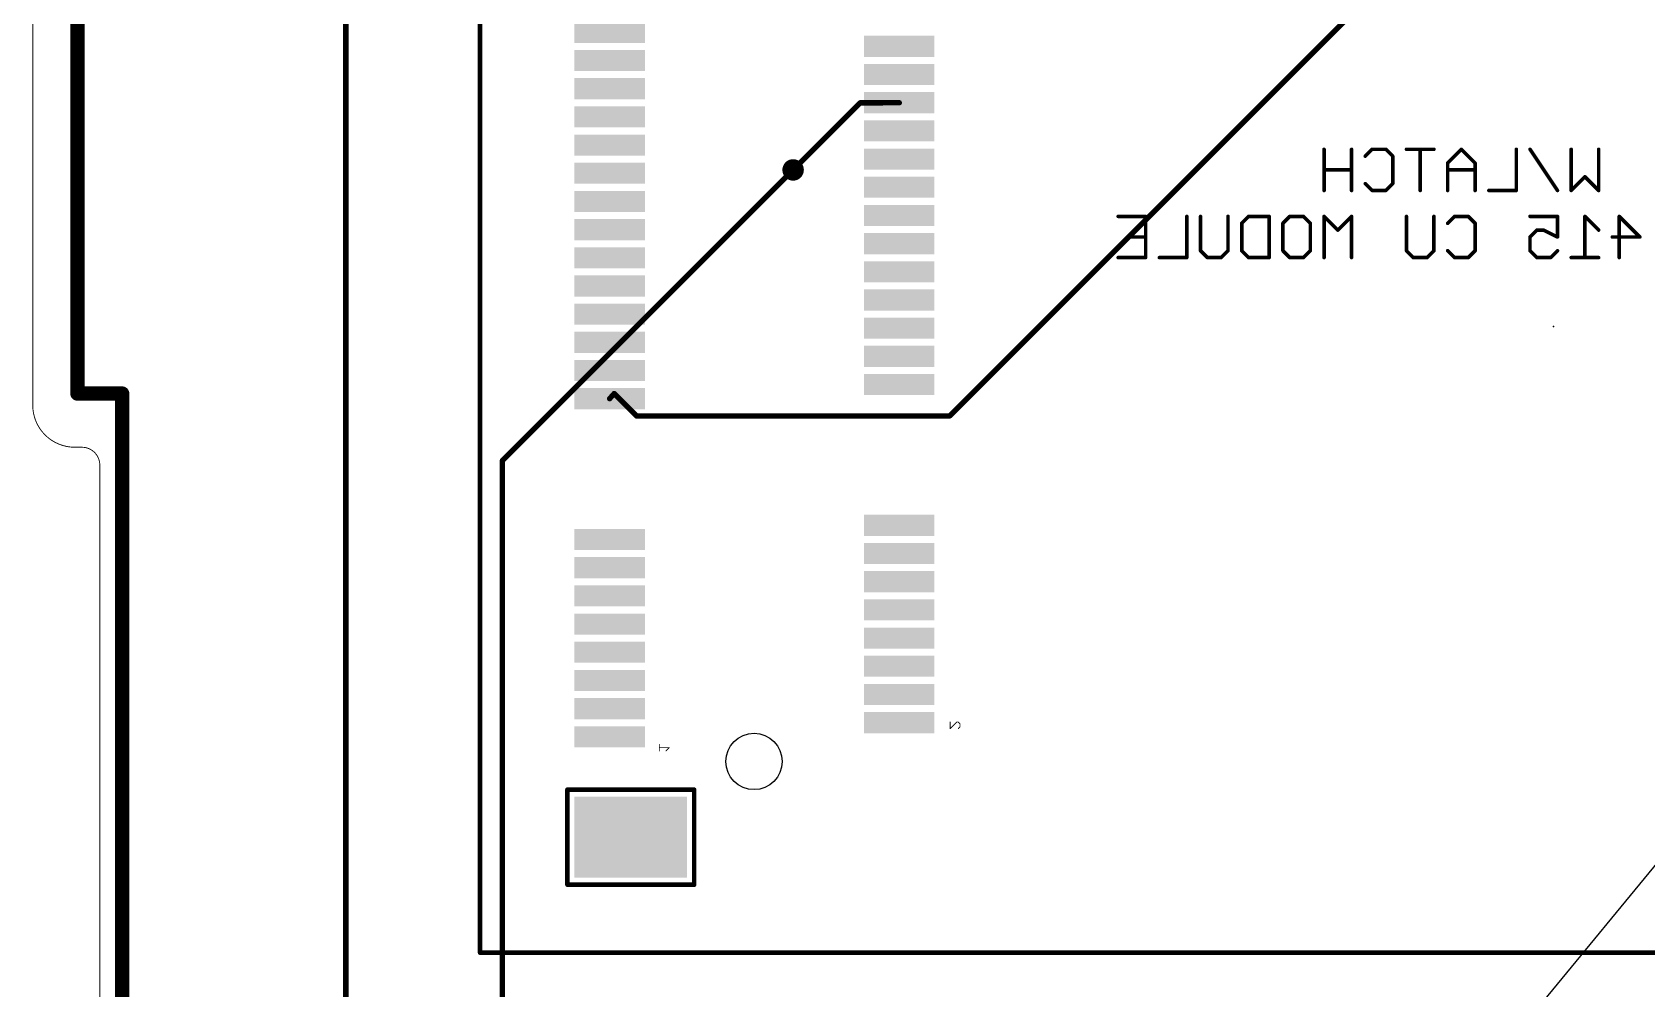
# Model space of a CAD drawing. Extents: x 0 to 90.2, y 0 to 95.9.
# Drawn here: x -0.01 to 45.83, y 41.52 to 68.68 of the extents above; entities that cross this region are included whole.
import ezdxf

# ---------------------------------------------------------------- set-up
doc = ezdxf.new("R2010")
doc.units = 0
for name, color, linetype in [('1', 22, 'CONTINUOUS'), ('16', 175, 'CONTINUOUS'), ('18', 82, 'CONTINUOUS'), ('19', 53, 'CONTINUOUS'), ('20', 7, 'CONTINUOUS'), ('22', 253, 'CONTINUOUS'), ('24', 7, 'CONTINUOUS'), ('40', 175, 'CONTINUOUS'), ('41', 22, 'CONTINUOUS'), ('42', 175, 'CONTINUOUS'), ('44', 253, 'CONTINUOUS')]:
    doc.layers.add(name, color=color, linetype=linetype)

# ---------------------------------------------------------------- blocks, each defined once
blk = doc.blocks.new('RECT')
blk.add_solid([(-0.5, -0.5), (0.5, -0.5), (-0.5, 0.5), (0.5, 0.5)])
blk = doc.blocks.new('ROUNDV')
at = {"const_width": 0.5}
blk.add_lwpolyline([(0, -0.25, 1), (0, 0.25, 1), (0, -0.25)], format="xyb", dxfattribs=at)

msp = doc.modelspace()

# ---------------------------------------------------------------- linework, layer by layer
at = {"layer": '1', "const_width": 0.1524}
for points in [[(8.89, 5.08), (8.89, 90.805)], [(21.59, 64.77), (13.335, 56.515)], [(13.335, 56.515), (13.335, 28.575)]]:
    msp.add_lwpolyline(points, dxfattribs=at)
at = {"layer": '1', "const_width": 0.0762}
for points in [[(21.6169, 64.7431, 1), (21.5631, 64.7969)], [(13.3731, 56.515, 1), (13.2969, 56.515)], [(13.3081, 56.5419, 1), (13.3619, 56.4881)]]:
    msp.add_lwpolyline(points, format="xyb", dxfattribs=at)
at = {"layer": '16', "const_width": 0.1524}
for points in [[(38.1, 69.85), (26.035, 57.785)], [(23.495, 66.675), (21.59, 64.77)], [(24.13, 66.675), (23.495, 66.675)], [(24.13, 66.675), (24.604, 66.6775)], [(16.51, 58.42), (16.38, 58.275)], [(17.145, 57.785), (16.51, 58.42)], [(26.035, 57.785), (17.145, 57.785)]]:
    msp.add_lwpolyline(points, dxfattribs=at)
at = {"layer": '16', "const_width": 0.0762}
for points in [[(23.495, 66.7131, 1), (23.495, 66.6369)], [(23.5219, 66.6481, 1), (23.4681, 66.7019)], [(24.1298, 66.7131, 1), (24.1302, 66.6369)], [(24.13, 66.6369, 1), (24.13, 66.7131)], [(24.6042, 66.6394, 1), (24.6038, 66.7156)], [(21.5631, 64.7969, 1), (21.6169, 64.7431)], [(16.3516, 58.3004, 1), (16.4084, 58.2496)], [(16.5369, 58.4469, 1), (16.4831, 58.3931)], [(16.5384, 58.3946, 1), (16.4816, 58.4454)], [(17.145, 57.8231, 1), (17.145, 57.7469)], [(17.1181, 57.7581, 1), (17.1719, 57.8119)], [(26.0081, 57.8119, 1), (26.0619, 57.7581)], [(26.035, 57.7469, 1), (26.035, 57.8231)]]:
    msp.add_lwpolyline(points, format="xyb", dxfattribs=at)
at = {"layer": '19'}
msp.add_line((27.305, 22.225), (77.47, 83.185), dxfattribs=at)
at = {"layer": '20', "const_width": 0.0254}
for points in [[(0, 58.0898), (0, 94.6912)], [(1.397, 56.896), (1.1938, 56.896)], [(1.905, 56.388), (1.905, 39.497)]]:
    msp.add_lwpolyline(points, dxfattribs=at)
at = {"layer": '20'}
for points, const_width in [([(0.0064, 58.0898, 1), (-0.0064, 58.0898)], 0.0127), ([(-0.0064, 58.0898, 1), (0.0064, 58.0898)], 0.0127), ([(0, 58.0898, 0.4142), (1.1938, 56.896)], 0.0254), ([(1.1938, 56.9023, 1), (1.1938, 56.8897)], 0.0127), ([(1.1938, 56.8897, 1), (1.1938, 56.9023)], 0.0127), ([(1.905, 56.388, 0.4142), (1.397, 56.896)], 0.0254), ([(1.397, 56.9023, 1), (1.397, 56.8897)], 0.0127), ([(1.397, 56.8897, 1), (1.397, 56.9023)], 0.0127), ([(1.9114, 56.388, 1), (1.8986, 56.388)], 0.0127), ([(1.8986, 56.388, 1), (1.9114, 56.388)], 0.0127)]:
    msp.add_lwpolyline(points, format="xyb", dxfattribs=dict(at, const_width=const_width))
msp.add_circle((20.48, 47.975), 0.8, dxfattribs=at)
at = {"layer": '22'}
for points, const_width in [([(12.7, 42.545), (12.7, 78.105)], 0.127), ([(36.6661, 65.3552), (36.6661, 64.1858)], 0.1016), ([(37.4457, 64.1858), (37.4457, 65.3552)], 0.1016), ([(37.8355, 65.1603), (38.0304, 65.3552)], 0.1016), ([(38.0304, 65.3552), (38.4202, 65.3552)], 0.1016), ([(38.4202, 65.3552), (38.6151, 65.1603)], 0.1016), ([(38.6151, 65.1603), (38.6151, 64.3807)], 0.1016), ([(39.7845, 65.3552), (39.0049, 65.3552)], 0.1016), ([(39.3947, 64.1858), (39.3947, 65.3552)], 0.1016), ([(40.5641, 65.3552), (40.1743, 64.9654)], 0.1016), ([(40.9539, 64.9654), (40.5641, 65.3552)], 0.1016), ([(42.1233, 65.3552), (42.1233, 64.1858)], 0.1016), ([(43.2927, 64.1858), (42.5131, 65.3552)], 0.1016), ([(43.6825, 64.1858), (43.6825, 65.3552)], 0.1016), ([(44.4621, 65.3552), (44.4621, 64.1858)], 0.1016), ([(37.4457, 64.7705), (36.6661, 64.7705)], 0.1016), ([(40.1743, 64.9654), (40.1743, 64.1858)], 0.1016), ([(40.9539, 64.7705), (40.1743, 64.7705)], 0.1016), ([(40.9539, 64.1858), (40.9539, 64.9654)], 0.1016), ([(38.0304, 64.1858), (37.8355, 64.3807)], 0.1016), ([(38.4202, 64.1858), (38.0304, 64.1858)], 0.1016), ([(38.6151, 64.3807), (38.4202, 64.1858)], 0.1016), ([(42.1233, 64.1858), (41.3437, 64.1858)], 0.1016), ([(44.0723, 64.5756), (43.6825, 64.1858)], 0.1016), ([(44.4621, 64.1858), (44.0723, 64.5756)], 0.1016), ([(30.8191, 63.4502), (31.5987, 63.4502)], 0.1016), ([(31.5987, 63.4502), (31.5987, 62.2808)], 0.1016), ([(32.7681, 63.4502), (32.7681, 62.2808)], 0.1016), ([(33.1579, 62.4757), (33.1579, 63.4502)], 0.1016), ([(33.9375, 63.4502), (33.9375, 62.4757)], 0.1016), ([(34.3273, 63.2553), (34.5222, 63.4502)], 0.1016), ([(34.3273, 62.4757), (34.3273, 63.2553)], 0.1016), ([(34.5222, 63.4502), (35.1069, 63.4502)], 0.1016), ([(35.1069, 63.4502), (35.1069, 62.2808)], 0.1016), ([(35.4967, 63.2553), (35.6916, 63.4502)], 0.1016), ([(35.4967, 62.4757), (35.4967, 63.2553)], 0.1016), ([(35.6916, 63.4502), (36.0814, 63.4502)], 0.1016), ([(36.0814, 63.4502), (36.2763, 63.2553)], 0.1016), ([(36.2763, 63.2553), (36.2763, 62.4757)], 0.1016), ([(37.0559, 63.0604), (36.6661, 63.4502)], 0.1016), ([(36.6661, 63.4502), (36.6661, 62.2808)], 0.1016), ([(37.4457, 63.4502), (37.0559, 63.0604)], 0.1016), ([(37.4457, 62.2808), (37.4457, 63.4502)], 0.1016), ([(39.0049, 62.4757), (39.0049, 63.4502)], 0.1016), ([(39.7845, 63.4502), (39.7845, 62.4757)], 0.1016), ([(40.1743, 63.2553), (40.3692, 63.4502)], 0.1016), ([(40.3692, 63.4502), (40.759, 63.4502)], 0.1016), ([(40.759, 63.4502), (40.9539, 63.2553)], 0.1016), ([(40.9539, 63.2553), (40.9539, 62.4757)], 0.1016), ([(42.5131, 63.4502), (43.2927, 63.4502)], 0.1016), ([(43.2927, 63.4502), (43.2927, 62.8655)], 0.1016), ([(44.462, 63.0604), (44.0723, 63.4502)], 0.1016), ([(44.0723, 63.4502), (44.0723, 62.2808)], 0.1016), ([(45.0467, 62.2808), (45.0467, 63.4502)], 0.1016), ([(45.0467, 63.4502), (45.6314, 62.8655)], 0.1016), ([(31.5987, 62.8655), (31.2089, 62.8655)], 0.1016), ([(42.708, 63.0604), (42.5131, 62.8655)], 0.1016), ([(42.5131, 62.8655), (42.5131, 62.4757)], 0.1016), ([(42.9029, 63.0604), (42.708, 63.0604)], 0.1016), ([(43.2927, 62.8655), (42.9029, 63.0604)], 0.1016), ([(45.6314, 62.8655), (44.8518, 62.8655)], 0.1016), ([(33.3528, 62.2808), (33.1579, 62.4757)], 0.1016), ([(33.9375, 62.4757), (33.7426, 62.2808)], 0.1016), ([(34.5222, 62.2808), (34.3273, 62.4757)], 0.1016), ([(35.6916, 62.2808), (35.4967, 62.4757)], 0.1016), ([(36.2763, 62.4757), (36.0814, 62.2808)], 0.1016), ([(39.1998, 62.2808), (39.0049, 62.4757)], 0.1016), ([(39.7845, 62.4757), (39.5896, 62.2808)], 0.1016), ([(40.3692, 62.2808), (40.1743, 62.4757)], 0.1016), ([(40.9539, 62.4757), (40.759, 62.2808)], 0.1016), ([(42.5131, 62.4757), (42.708, 62.2808)], 0.1016), ([(43.0978, 62.2808), (43.2927, 62.4757)], 0.1016), ([(31.5987, 62.2808), (30.8191, 62.2808)], 0.1016), ([(32.7681, 62.2808), (31.9885, 62.2808)], 0.1016), ([(33.7426, 62.2808), (33.3528, 62.2808)], 0.1016), ([(35.1069, 62.2808), (34.5222, 62.2808)], 0.1016), ([(36.0814, 62.2808), (35.6916, 62.2808)], 0.1016), ([(39.5896, 62.2808), (39.1998, 62.2808)], 0.1016), ([(40.759, 62.2808), (40.3692, 62.2808)], 0.1016), ([(42.708, 62.2808), (43.0978, 62.2808)], 0.1016), ([(44.462, 62.2808), (43.6825, 62.2808)], 0.1016), ([(26.0477, 49.0941), (26.0477, 48.9077)], 0.0254), ([(26.0477, 48.9077), (26.2341, 49.0941)], 0.0254), ([(26.2341, 49.0941), (26.2807, 49.0941)], 0.0254), ([(26.2807, 49.0941), (26.3273, 49.0475)], 0.0254), ([(26.3273, 49.0475), (26.3273, 48.9543)], 0.0254), ([(26.3273, 48.9543), (26.2807, 48.9077)], 0.0254), ([(17.7927, 48.2727), (17.7927, 48.4591)], 0.0254), ([(18.0723, 48.3659), (17.7927, 48.3659)], 0.0254), ([(17.9791, 48.2727), (18.0723, 48.3659)], 0.0254), ([(77.47, 42.545), (12.7, 42.545)], 0.127)]:
    msp.add_lwpolyline(points, dxfattribs=dict(at, const_width=const_width))
for points, const_width in [([(36.6915, 65.3552, 1), (36.6407, 65.3552)], 0.0508), ([(37.4711, 65.3552, 1), (37.4203, 65.3552)], 0.0508), ([(37.8175, 65.1783, 1), (37.8534, 65.1423)], 0.0508), ([(38.0304, 65.3806, 1), (38.0304, 65.3298)], 0.0508), ([(38.0483, 65.3372, 1), (38.0124, 65.3732)], 0.0508), ([(38.4381, 65.3732, 1), (38.4022, 65.3372)], 0.0508), ([(38.4202, 65.3298, 1), (38.4202, 65.3806)], 0.0508), ([(38.6405, 65.1603, 1), (38.5897, 65.1603)], 0.0508), ([(38.5971, 65.1423, 1), (38.633, 65.1783)], 0.0508), ([(39.0049, 65.3806, 1), (39.0049, 65.3298)], 0.0508), ([(39.4201, 65.3552, 1), (39.3693, 65.3552)], 0.0508), ([(39.7845, 65.3298, 1), (39.7845, 65.3806)], 0.0508), ([(40.582, 65.3732, 1), (40.5461, 65.3372)], 0.0508), ([(40.582, 65.3372, 1), (40.5461, 65.3732)], 0.0508), ([(42.1487, 65.3552, 1), (42.0979, 65.3552)], 0.0508), ([(42.5342, 65.3693, 1), (42.4919, 65.3411)], 0.0508), ([(43.7079, 65.3552, 1), (43.6571, 65.3552)], 0.0508), ([(44.4875, 65.3552, 1), (44.4367, 65.3552)], 0.0508), ([(36.6661, 64.7959, 1), (36.6661, 64.7451)], 0.0508), ([(37.4457, 64.7451, 1), (37.4457, 64.7959)], 0.0508), ([(40.1563, 64.9834, 1), (40.1922, 64.9474)], 0.0508), ([(40.1997, 64.9654, 1), (40.1489, 64.9654)], 0.0508), ([(40.1743, 64.7959, 1), (40.1743, 64.7451)], 0.0508), ([(40.9793, 64.9654, 1), (40.9285, 64.9654)], 0.0508), ([(40.9359, 64.9474, 1), (40.9718, 64.9834)], 0.0508), ([(40.9539, 64.7451, 1), (40.9539, 64.7959)], 0.0508), ([(36.6407, 64.1858, 1), (36.6915, 64.1858)], 0.0508), ([(37.4203, 64.1858, 1), (37.4711, 64.1858)], 0.0508), ([(37.8534, 64.3987, 1), (37.8175, 64.3627)], 0.0508), ([(38.0304, 64.2112, 1), (38.0304, 64.1604)], 0.0508), ([(38.0124, 64.1678, 1), (38.0483, 64.2038)], 0.0508), ([(38.4022, 64.2038, 1), (38.4381, 64.1678)], 0.0508), ([(38.4202, 64.1604, 1), (38.4202, 64.2112)], 0.0508), ([(38.5897, 64.3807, 1), (38.6405, 64.3807)], 0.0508), ([(38.633, 64.3627, 1), (38.5971, 64.3987)], 0.0508), ([(39.3693, 64.1858, 1), (39.4201, 64.1858)], 0.0508), ([(40.1489, 64.1858, 1), (40.1997, 64.1858)], 0.0508), ([(40.9285, 64.1858, 1), (40.9793, 64.1858)], 0.0508), ([(41.3437, 64.2112, 1), (41.3437, 64.1604)], 0.0508), ([(42.0979, 64.1858, 1), (42.1487, 64.1858)], 0.0508), ([(42.1233, 64.1604, 1), (42.1233, 64.2112)], 0.0508), ([(43.2715, 64.1717, 1), (43.3138, 64.1999)], 0.0508), ([(43.6645, 64.2038, 1), (43.7004, 64.1678)], 0.0508), ([(43.6571, 64.1858, 1), (43.7079, 64.1858)], 0.0508), ([(44.0902, 64.5936, 1), (44.0543, 64.5576)], 0.0508), ([(44.0902, 64.5576, 1), (44.0543, 64.5936)], 0.0508), ([(44.4367, 64.1858, 1), (44.4875, 64.1858)], 0.0508), ([(44.4441, 64.1678, 1), (44.48, 64.2038)], 0.0508), ([(30.8191, 63.4756, 1), (30.8191, 63.4248)], 0.0508), ([(31.6241, 63.4502, 1), (31.5733, 63.4502)], 0.0508), ([(31.5987, 63.4248, 1), (31.5987, 63.4756)], 0.0508), ([(32.7935, 63.4502, 1), (32.7427, 63.4502)], 0.0508), ([(33.1833, 63.4502, 1), (33.1325, 63.4502)], 0.0508), ([(33.9629, 63.4502, 1), (33.9121, 63.4502)], 0.0508), ([(34.3093, 63.2733, 1), (34.3452, 63.2373)], 0.0508), ([(34.3527, 63.2553, 1), (34.3019, 63.2553)], 0.0508), ([(34.5222, 63.4756, 1), (34.5222, 63.4248)], 0.0508), ([(34.5401, 63.4322, 1), (34.5042, 63.4682)], 0.0508), ([(35.1323, 63.4502, 1), (35.0815, 63.4502)], 0.0508), ([(35.1069, 63.4248, 1), (35.1069, 63.4756)], 0.0508), ([(35.4787, 63.2733, 1), (35.5146, 63.2373)], 0.0508), ([(35.5221, 63.2553, 1), (35.4713, 63.2553)], 0.0508), ([(35.6916, 63.4756, 1), (35.6916, 63.4248)], 0.0508), ([(35.7095, 63.4322, 1), (35.6736, 63.4682)], 0.0508), ([(36.0993, 63.4682, 1), (36.0634, 63.4322)], 0.0508), ([(36.0814, 63.4248, 1), (36.0814, 63.4756)], 0.0508), ([(36.3017, 63.2553, 1), (36.2509, 63.2553)], 0.0508), ([(36.2583, 63.2373, 1), (36.2942, 63.2733)], 0.0508), ([(36.684, 63.4682, 1), (36.6481, 63.4322)], 0.0508), ([(36.6915, 63.4502, 1), (36.6407, 63.4502)], 0.0508), ([(37.4711, 63.4502, 1), (37.4203, 63.4502)], 0.0508), ([(37.4636, 63.4322, 1), (37.4277, 63.4682)], 0.0508), ([(39.0303, 63.4502, 1), (38.9795, 63.4502)], 0.0508), ([(39.8099, 63.4502, 1), (39.7591, 63.4502)], 0.0508), ([(40.1563, 63.2733, 1), (40.1922, 63.2373)], 0.0508), ([(40.3692, 63.4756, 1), (40.3692, 63.4248)], 0.0508), ([(40.3871, 63.4322, 1), (40.3512, 63.4682)], 0.0508), ([(40.7769, 63.4682, 1), (40.741, 63.4322)], 0.0508), ([(40.759, 63.4248, 1), (40.759, 63.4756)], 0.0508), ([(40.9793, 63.2553, 1), (40.9285, 63.2553)], 0.0508), ([(40.9359, 63.2373, 1), (40.9718, 63.2733)], 0.0508), ([(42.5131, 63.4756, 1), (42.5131, 63.4248)], 0.0508), ([(43.318, 63.4502, 1), (43.2673, 63.4502)], 0.0508), ([(43.2927, 63.4248, 1), (43.2927, 63.4756)], 0.0508), ([(44.0902, 63.4682, 1), (44.0543, 63.4322)], 0.0508), ([(44.0977, 63.4502, 1), (44.0469, 63.4502)], 0.0508), ([(45.0721, 63.4502, 1), (45.0213, 63.4502)], 0.0508), ([(45.0647, 63.4682, 1), (45.0288, 63.4322)], 0.0508), ([(31.2089, 62.8909, 1), (31.2089, 62.8401)], 0.0508), ([(31.5987, 62.8401, 1), (31.5987, 62.8909)], 0.0508), ([(37.0379, 63.0784, 1), (37.0738, 63.0424)], 0.0508), ([(37.0379, 63.0424, 1), (37.0738, 63.0784)], 0.0508), ([(42.4951, 62.8835, 1), (42.531, 62.8475)], 0.0508), ([(42.5385, 62.8655, 1), (42.4877, 62.8655)], 0.0508), ([(42.708, 63.0858, 1), (42.708, 63.035)], 0.0508), ([(42.7259, 63.0424, 1), (42.69, 63.0784)], 0.0508), ([(42.9142, 63.0831, 1), (42.8915, 63.0377)], 0.0508), ([(42.9029, 63.035, 1), (42.9029, 63.0858)], 0.0508), ([(43.2673, 62.8655, 1), (43.318, 62.8655)], 0.0508), ([(43.2813, 62.8428, 1), (43.304, 62.8882)], 0.0508), ([(44.4441, 63.0424, 1), (44.48, 63.0784)], 0.0508), ([(44.8518, 62.8909, 1), (44.8518, 62.8401)], 0.0508), ([(45.6135, 62.8475, 1), (45.6494, 62.8835)], 0.0508), ([(45.6314, 62.8401, 1), (45.6314, 62.8909)], 0.0508), ([(33.1758, 62.4937, 1), (33.1399, 62.4577)], 0.0508), ([(33.1325, 62.4757, 1), (33.1833, 62.4757)], 0.0508), ([(33.9121, 62.4757, 1), (33.9629, 62.4757)], 0.0508), ([(33.9554, 62.4577, 1), (33.9195, 62.4937)], 0.0508), ([(34.3452, 62.4937, 1), (34.3093, 62.4577)], 0.0508), ([(34.3019, 62.4757, 1), (34.3527, 62.4757)], 0.0508), ([(35.5146, 62.4937, 1), (35.4787, 62.4577)], 0.0508), ([(35.4713, 62.4757, 1), (35.5221, 62.4757)], 0.0508), ([(36.2509, 62.4757, 1), (36.3017, 62.4757)], 0.0508), ([(36.2942, 62.4577, 1), (36.2583, 62.4937)], 0.0508), ([(39.0228, 62.4937, 1), (38.9869, 62.4577)], 0.0508), ([(38.9795, 62.4757, 1), (39.0303, 62.4757)], 0.0508), ([(39.7591, 62.4757, 1), (39.8099, 62.4757)], 0.0508), ([(39.8024, 62.4577, 1), (39.7665, 62.4937)], 0.0508), ([(40.1922, 62.4937, 1), (40.1563, 62.4577)], 0.0508), ([(40.9285, 62.4757, 1), (40.9793, 62.4757)], 0.0508), ([(40.9718, 62.4577, 1), (40.9359, 62.4937)], 0.0508), ([(42.531, 62.4937, 1), (42.4951, 62.4577)], 0.0508), ([(42.4877, 62.4757, 1), (42.5385, 62.4757)], 0.0508), ([(43.3106, 62.4577, 1), (43.2747, 62.4937)], 0.0508), ([(30.8191, 62.3062, 1), (30.8191, 62.2554)], 0.0508), ([(31.5733, 62.2808, 1), (31.6241, 62.2808)], 0.0508), ([(31.5987, 62.2554, 1), (31.5987, 62.3062)], 0.0508), ([(31.9885, 62.3062, 1), (31.9885, 62.2554)], 0.0508), ([(32.7427, 62.2808, 1), (32.7935, 62.2808)], 0.0508), ([(32.7681, 62.2554, 1), (32.7681, 62.3062)], 0.0508), ([(33.3528, 62.3062, 1), (33.3528, 62.2554)], 0.0508), ([(33.3348, 62.2628, 1), (33.3707, 62.2988)], 0.0508), ([(33.7246, 62.2988, 1), (33.7605, 62.2628)], 0.0508), ([(33.7426, 62.2554, 1), (33.7426, 62.3062)], 0.0508), ([(34.5222, 62.3062, 1), (34.5222, 62.2554)], 0.0508), ([(34.5042, 62.2628, 1), (34.5401, 62.2988)], 0.0508), ([(35.0815, 62.2808, 1), (35.1323, 62.2808)], 0.0508), ([(35.1069, 62.2554, 1), (35.1069, 62.3062)], 0.0508), ([(35.6916, 62.3062, 1), (35.6916, 62.2554)], 0.0508), ([(35.6736, 62.2628, 1), (35.7095, 62.2988)], 0.0508), ([(36.0634, 62.2988, 1), (36.0993, 62.2628)], 0.0508), ([(36.0814, 62.2554, 1), (36.0814, 62.3062)], 0.0508), ([(36.6407, 62.2808, 1), (36.6915, 62.2808)], 0.0508), ([(37.4203, 62.2808, 1), (37.4711, 62.2808)], 0.0508), ([(39.1998, 62.3062, 1), (39.1998, 62.2554)], 0.0508), ([(39.1818, 62.2628, 1), (39.2177, 62.2988)], 0.0508), ([(39.5716, 62.2988, 1), (39.6075, 62.2628)], 0.0508), ([(39.5896, 62.2554, 1), (39.5896, 62.3062)], 0.0508), ([(40.3692, 62.3062, 1), (40.3692, 62.2554)], 0.0508), ([(40.3512, 62.2628, 1), (40.3871, 62.2988)], 0.0508), ([(40.741, 62.2988, 1), (40.7769, 62.2628)], 0.0508), ([(40.759, 62.2554, 1), (40.759, 62.3062)], 0.0508), ([(42.708, 62.3062, 1), (42.708, 62.2554)], 0.0508), ([(42.69, 62.2628, 1), (42.7259, 62.2988)], 0.0508), ([(43.0798, 62.2988, 1), (43.1157, 62.2628)], 0.0508), ([(43.0978, 62.2554, 1), (43.0978, 62.3062)], 0.0508), ([(43.6825, 62.3062, 1), (43.6825, 62.2554)], 0.0508), ([(44.0469, 62.2808, 1), (44.0977, 62.2808)], 0.0508), ([(44.462, 62.2554, 1), (44.462, 62.3062)], 0.0508), ([(45.0213, 62.2808, 1), (45.0721, 62.2808)], 0.0508), ([(26.0541, 49.0941, 1), (26.0414, 49.0941)], 0.0127), ([(26.2341, 49.1005, 1), (26.2341, 49.0878)], 0.0127), ([(26.2386, 49.0896, 1), (26.2296, 49.0986)], 0.0127), ([(26.2852, 49.0986, 1), (26.2762, 49.0896)], 0.0127), ([(26.2807, 49.0878, 1), (26.2807, 49.1005)], 0.0127), ([(26.3337, 49.0475, 1), (26.321, 49.0475)], 0.0127), ([(26.3228, 49.043, 1), (26.3318, 49.052)], 0.0127), ([(26.0432, 48.9122, 1), (26.0522, 48.9032)], 0.0127), ([(26.0414, 48.9077, 1), (26.0541, 48.9077)], 0.0127), ([(26.2762, 48.9122, 1), (26.2852, 48.9032)], 0.0127), ([(26.321, 48.9543, 1), (26.3337, 48.9543)], 0.0127), ([(26.3318, 48.9498, 1), (26.3228, 48.9588)], 0.0127), ([(17.7991, 48.4591, 1), (17.7863, 48.4591)], 0.0127), ([(17.7863, 48.2727, 1), (17.7991, 48.2727)], 0.0127), ([(17.7927, 48.3723, 1), (17.7927, 48.3596)], 0.0127), ([(17.9746, 48.2772, 1), (17.9836, 48.2682)], 0.0127), ([(18.0768, 48.3614, 1), (18.0678, 48.3704)], 0.0127), ([(18.0723, 48.3596, 1), (18.0723, 48.3723)], 0.0127), ([(12.7, 42.5768, 1), (12.7, 42.5132)], 0.0635), ([(12.6683, 42.545, 1), (12.7318, 42.545)], 0.0635)]:
    msp.add_lwpolyline(points, format="xyb", dxfattribs=dict(at, const_width=const_width))
at = {"layer": '24'}
msp.add_point((43.18, 60.325), dxfattribs=at)
at = {"layer": '40', "const_width": 0.0635}
for points in [[(15.18, 47.2068, 1), (15.18, 47.1433)], [(15.2118, 47.175, 1), (15.1483, 47.175)], [(18.8117, 47.175, 1), (18.7483, 47.175)], [(18.78, 47.1433, 1), (18.78, 47.2068)], [(15.18, 44.5068, 1), (15.18, 44.4432)], [(15.1483, 44.475, 1), (15.2118, 44.475)], [(18.7483, 44.475, 1), (18.8117, 44.475)], [(18.78, 44.4432, 1), (18.78, 44.5068)]]:
    msp.add_lwpolyline(points, format="xyb", dxfattribs=at)
at = {"layer": '40', "const_width": 0.127}
for points in [[(15.18, 44.475), (15.18, 47.175)], [(15.18, 47.175), (18.78, 47.175)], [(18.78, 47.175), (18.78, 44.475)], [(18.78, 44.475), (15.18, 44.475)]]:
    msp.add_lwpolyline(points, dxfattribs=at)
at = {"layer": '41', "const_width": 0.4064}
for points in [[(1.27, 94.615), (1.27, 58.42)], [(1.27, 58.42), (2.54, 58.42)], [(2.54, 58.42), (2.54, 38.1)]]:
    msp.add_lwpolyline(points, dxfattribs=at)
at = {"layer": '41', "const_width": 0.2032}
for points in [[(1.27, 58.5216, 1), (1.27, 58.3184)], [(1.1684, 58.42, 1), (1.3716, 58.42)], [(2.6416, 58.42, 1), (2.4384, 58.42)], [(2.54, 58.3184, 1), (2.54, 58.5216)]]:
    msp.add_lwpolyline(points, format="xyb", dxfattribs=at)
at = {"layer": '42', "const_width": 0.4064}
for points in [[(1.27, 94.615), (1.27, 58.42)], [(1.27, 58.42), (2.54, 58.42)], [(2.54, 58.42), (2.54, 38.1)]]:
    msp.add_lwpolyline(points, dxfattribs=at)
at = {"layer": '42', "const_width": 0.2032}
for points in [[(1.27, 58.5216, 1), (1.27, 58.3184)], [(1.1684, 58.42, 1), (1.3716, 58.42)], [(2.6416, 58.42, 1), (2.4384, 58.42)], [(2.54, 58.3184, 1), (2.54, 58.5216)]]:
    msp.add_lwpolyline(points, format="xyb", dxfattribs=at)
at = {"layer": '44'}
msp.add_circle((21.59, 64.77), 0.1016, dxfattribs=at)

# ---------------------------------------------------------------- block references
at = {"layer": '16', "rotation": 90}
for p, xscale, yscale in [((16.38, 68.675), 0.6, 2), ((24.604, 68.2775), 0.6, 2), ((16.38, 67.875), 0.6, 2), ((24.604, 67.4775), 0.6, 2), ((16.38, 67.075), 0.6, 2), ((24.604, 66.6775), 0.6, 2), ((16.38, 66.275), 0.6, 2), ((24.604, 65.8775), 0.6, 2), ((16.38, 65.475), 0.6, 2), ((24.604, 65.0775), 0.6, 2), ((16.38, 64.675), 0.6, 2), ((16.38, 63.875), 0.6, 2), ((24.604, 64.2775), 0.6, 2), ((24.604, 63.4775), 0.6, 2), ((16.38, 63.075), 0.6, 2), ((24.604, 62.6775), 0.6, 2), ((16.38, 62.275), 0.6, 2), ((24.604, 61.8775), 0.6, 2), ((16.38, 61.475), 0.6, 2), ((16.38, 60.675), 0.6, 2), ((24.604, 61.0775), 0.6, 2), ((24.604, 60.2775), 0.6, 2), ((16.38, 59.875), 0.6, 2), ((24.604, 59.4775), 0.6, 2), ((16.38, 59.075), 0.6, 2), ((24.604, 58.6775), 0.6, 2), ((16.38, 58.275), 0.6, 2), ((16.38, 54.275), 0.6, 2), ((24.604, 54.6775), 0.6, 2), ((24.604, 53.8775), 0.6, 2), ((16.38, 53.475), 0.6, 2), ((24.604, 53.0775), 0.6, 2), ((16.38, 52.675), 0.6, 2), ((24.604, 52.2775), 0.6, 2), ((16.38, 51.875), 0.6, 2), ((16.38, 51.075), 0.6, 2), ((24.604, 51.4775), 0.6, 2), ((24.604, 50.6775), 0.6, 2), ((16.38, 50.275), 0.6, 2), ((24.604, 49.8775), 0.6, 2), ((16.38, 49.475), 0.6, 2), ((24.604, 49.0775), 0.6, 2), ((16.38, 48.675), 0.6, 2), ((16.98, 45.825), 2.3, 3.2)]:
    msp.add_blockref('RECT', p, dxfattribs=dict(at, xscale=xscale, yscale=yscale))
at = {"layer": '18', "xscale": 0.6096, "yscale": 0.6096}
msp.add_blockref('ROUNDV', (21.59, 64.77), dxfattribs=at)
msp.add_blockref('ROUNDV', (21.59, 64.77), dxfattribs=at)
msp.add_blockref('ROUNDV', (21.59, 64.77), dxfattribs=at)
msp.add_blockref('ROUNDV', (21.59, 64.77), dxfattribs=at)
msp.add_blockref('ROUNDV', (21.59, 64.77), dxfattribs=at)
msp.add_blockref('ROUNDV', (21.59, 64.77), dxfattribs=at)

doc.saveas('drawing.dxf')
